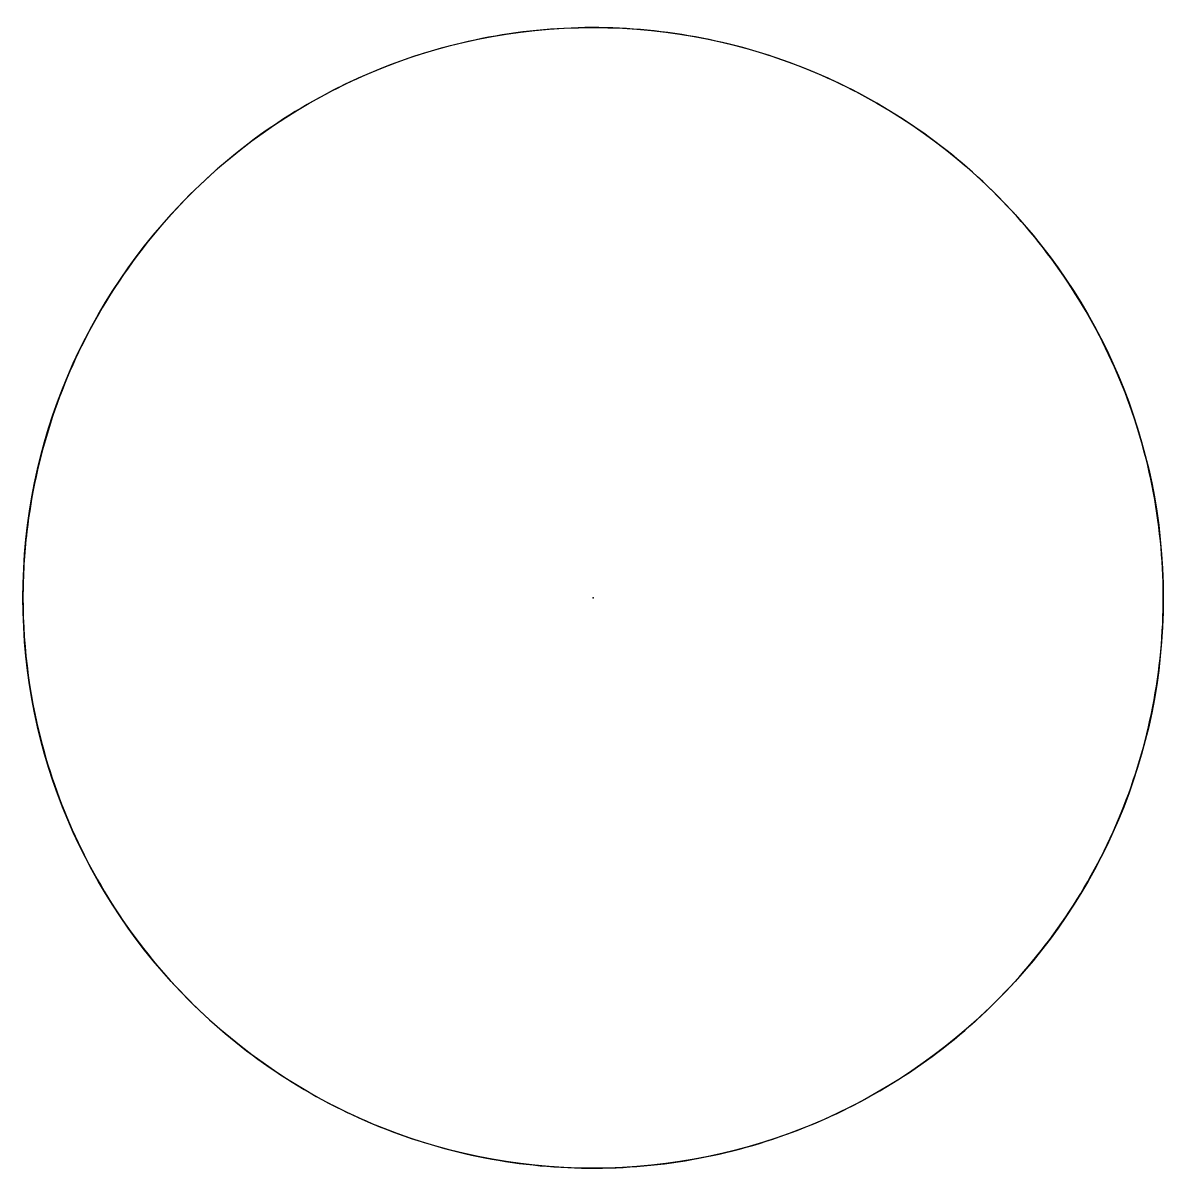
# Model space of a CAD drawing. Header units: millimetres. Extents: x -10.1 to 10.1, y -10.1 to 10.1.
import ezdxf

# ---------------------------------------------------------------- set-up
doc = ezdxf.new("R2010")
doc.units = ezdxf.units.MM
doc.layers.get('0').update_dxf_attribs({"linetype": 'CONTINUOUS'})

msp = doc.modelspace()

# ---------------------------------------------------------------- linework, layer by layer
msp.add_circle((0, 0), 10.061)
msp.add_open_spline([(-10.061, 0), (-10.061, 0.391), (-10.038, 0.782), (-9.839, 2.473), (-9.434, 3.732), (-8.799, 4.878), (-8.439, 5.526), (-8.009, 6.133), (-7.023, 7.242), (-6.47, 7.74), (-4.804, 8.936), (-3.6, 9.485), (-1.051, 10.091), (0.27, 10.142), (2.858, 9.734), (4.1, 9.28), (6.34, 7.92), (7.316, 7.028), (8.872, 4.92), (9.437, 3.725), (10.076, 1.184), (10.145, -0.137), (9.771, -2.73), (9.333, -3.978), (8.003, -6.236), (7.124, -7.224), (5.036, -8.807), (3.848, -9.387), (1.316, -10.06), (-0.004, -10.145), (-2.602, -9.806), (-3.855, -9.384), (-6.13, -8.084), (-7.13, -7.218), (-8.74, -5.152), (-9.336, -3.971), (-9.936, -1.826), (-10.061, -0.914), (-10.061, 0)], degree=3, knots=[-0.510736, -0.510736, -0.510736, -0.510736, -0.39301, -0.39301, 0, 0, 0, 0.222519, 0.222519, 0.445037, 0.445037, 0.838047, 0.838047, 1.231057, 1.231057, 1.624066, 1.624066, 2.017076, 2.017076, 2.410086, 2.410086, 2.803095, 2.803095, 3.196105, 3.196105, 3.589115, 3.589115, 3.982124, 3.982124, 4.375134, 4.375134, 4.768143, 4.768143, 5.161153, 5.161153, 5.554163, 5.554163, 5.829446, 5.829446, 5.829446, 5.829446])
msp.add_point((0, 0))

doc.saveas('drawing.dxf')
